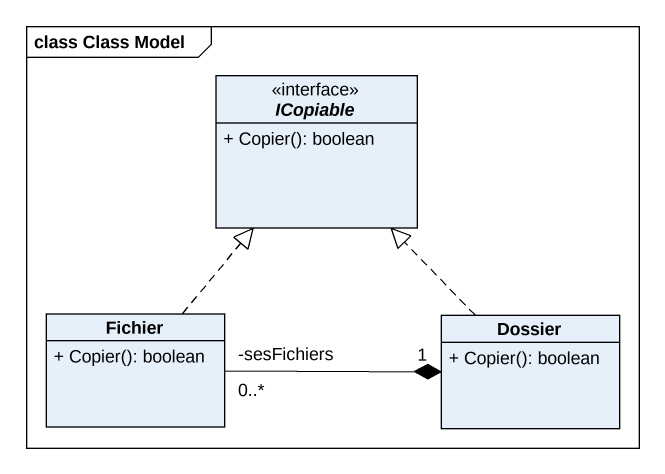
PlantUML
@startuml
mainframe class Class Model
hide circle
hide empty members
skinparam classAttributeIconSize 0
interface ICopiable <<interface>> {
  + Copier(): boolean
}
class Fichier {
  + Copier(): boolean
}
class Dossier {
  + Copier(): boolean
}
Fichier .up.|> ICopiable
Fichier "-sesFichiers\n0..*" -right-* "1" Dossier
Dossier .up.|> ICopiable
@enduml
